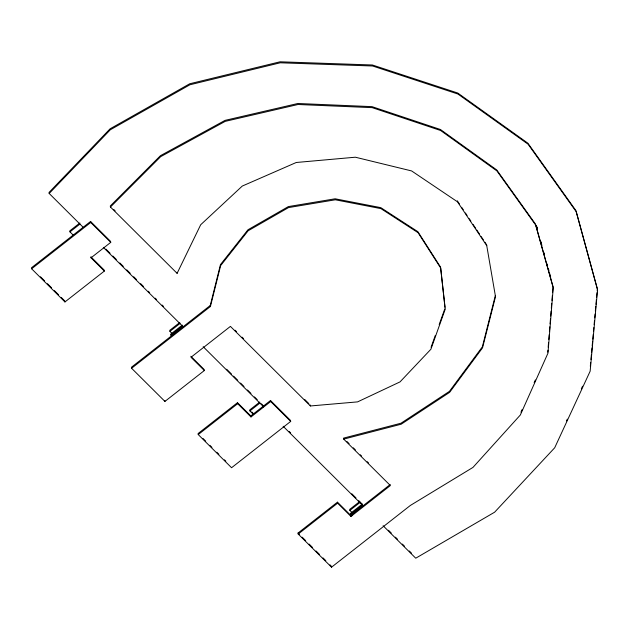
<?xml version="1.0" encoding="UTF-8"?>
<svg xmlns="http://www.w3.org/2000/svg" width="629" height="629" viewBox="0 0 629 629"><rect width="100%" height="100%" fill="white"/><g stroke="black" fill="none" stroke-linecap="round" stroke-linejoin="round"><path stroke-width="0.94" d="M547.78 352.169L547.938 350.219M548.173 347.294L548.567 342.412M548.803 339.487L549.196 334.604M549.431 331.68L549.825 326.805M550.061 323.872L550.461 318.997M550.697 316.072L551.09 311.19M551.326 308.265L551.719 303.382M551.955 300.458L552.348 295.575M552.584 292.65L553.056 286.8L535.483 224.066L496.721 169.924L440.449 129.503L371.998 106.639L297.855 103.494L225.056 120.367L160.489 155.654L110.279 206.021L110.46 207.02L177.103 273.34L200.698 224.742L242.283 186.058L296.259 162.486L355.361 157.211L411.625 170.939L457.487 201.815L486.76 245.687M590.332 366.306L590.678 362.43M590.946 359.529L591.386 354.685M591.559 352.751L591.999 347.908M592.18 345.974L592.62 341.13M592.793 339.196L593.233 334.353M593.501 331.444L593.847 327.575M594.114 324.666L594.468 320.798M594.727 317.889L595.081 314.02M595.349 311.111L595.789 306.276M595.962 304.334L596.402 299.498M596.575 297.556L597.015 292.721M597.196 290.779L597.369 288.845L575.983 210.66L527.896 143.208L457.763 93.029L372.392 64.984L280.054 61.799L189.714 83.775L110.122 128.788L49.007 192.474L49.188 193.473L83.201 227.321M190.831 356.266L204.158 369.53L204.339 370.536L164.924 401.42L131.595 368.264L210.424 306.496L210.251 305.49L220.457 264.605L247.968 229.766L288.373 206.587L335.147 198.788L380.773 207.633L417.892 231.692L440.536 267.097L444.955 307.196M210.424 306.496L220.63 265.611L248.148 230.772L288.546 207.586L335.328 199.794L380.946 208.631L418.073 232.699L440.717 268.103L445.238 309.154L430.904 349.237L400.028 381.897L357.579 401.884L310.396 405.964L230.418 326.388L191.004 357.272L204.339 370.536M495.322 295.646L482.357 346.838L449.436 391.356L400.988 423.215L343.544 438.122L343.717 439.121L390.373 485.541L350.958 516.425L337.624 503.161L337.451 502.162L298.036 533.038L298.209 534.045L331.538 567.201L410.367 505.441L472.969 467.41L520.332 414.998L547.961 353.176L553.237 287.799L535.664 225.072L496.902 170.931L440.63 130.51L372.179 107.645L298.036 104.5L225.229 121.366L160.67 156.66L110.46 207.02M431.054 347.318L435.284 335.477M439.191 324.548L444.734 309.059M520.954 412.199L522.156 409.51M534.163 382.636L535.365 379.947M566.477 420.943L567.303 419.158M581.322 388.879L582.556 386.206M49.188 193.473L110.303 129.794L189.895 84.781L280.235 62.798L372.572 65.99L457.943 94.035L528.077 144.214L576.164 211.666L597.55 289.851L590.159 371.181L554.699 447.769L494.622 512.195L415.738 558.206L383.108 525.734M79.836 223.004L69.788 230.874L69.968 231.881L73.42 235.309M69.968 231.881L80.017 224.003M91.04 257.804L110.743 242.362L110.562 241.355L90.576 221.463L31.45 267.789L31.631 268.787L64.952 301.944L104.367 271.06L104.186 270.061L90.859 256.797L91.04 257.804L104.367 271.06M31.631 268.787L90.749 222.462L90.576 221.463M179.808 322.473L169.759 330.343L169.94 331.349L172.008 333.409M169.94 331.349L179.988 323.479M182.3 325.099L170.475 334.361L170.656 335.367L182.481 326.105L103.337 247.354M210.251 305.49L131.422 367.257L131.595 368.264M250.806 415.95L237.479 402.686L198.064 433.57L198.245 434.576L231.566 467.732L290.692 421.406L290.512 420.4L270.517 400.508L250.806 415.95L250.987 416.956L270.698 401.514L270.517 400.508M198.245 434.576L237.66 403.692L237.479 402.686M259.785 402.049L249.737 409.919L249.917 410.926L253.361 414.354M249.917 410.926L259.958 403.055M298.209 534.045L337.624 503.161M359.749 501.525L349.7 509.396L349.881 510.402L351.949 512.454M349.881 510.402L359.93 502.524M358.766 500.684L362.241 504.144L350.424 513.413L350.597 514.42L351.981 515.788M350.597 514.42L362.422 505.15L362.241 504.144M350.958 516.425L350.778 515.418L390.192 484.534M343.717 439.121L401.168 424.221L449.617 392.362L482.537 347.837L495.503 296.652L486.579 244.681M113.747 209.473L115.138 210.857M235.112 330.225L236.504 331.609M242.063 337.144L243.454 338.528M304.656 399.423L308.823 403.574M347.019 441.582L349.111 443.657M353.286 447.817L355.377 449.9M360.252 454.743L361.644 456.135M367.218 461.678L368.61 463.062M90.749 222.462L110.743 242.362M270.698 401.514L290.692 421.406M105.931 249.115L110.099 253.259M112.874 256.019L116.349 259.478M119.817 262.93L123.292 266.382M126.759 269.841L130.234 273.293M133.702 276.744L136.477 279.504M140.644 283.655L143.42 286.415M148.287 291.251L149.671 292.634M155.221 298.162L156.613 299.538M162.164 305.065L163.556 306.449M226.637 369.215L231.503 374.058M233.587 376.134L237.762 380.286M240.545 383.053L244.021 386.513M247.496 389.972L250.971 393.432M254.454 396.891L257.23 399.659M261.405 403.81L263.496 405.886M289.222 431.486L290.614 432.878M351.815 493.765L355.983 497.916M388.486 530.255L391.262 533.022M395.429 537.166L397.512 539.242M402.371 544.077L404.455 546.145M409.314 550.98L411.397 553.056M203.167 346.689L263.669 406.892M283.144 426.265L362.422 505.15M251.804 411.979L253.18 413.355M337.451 502.162L350.778 515.418M237.66 403.692L250.987 416.956M40.476 276.768L44.643 280.911M47.419 283.671L51.586 287.815M54.361 290.582L58.528 294.726M61.304 297.486L64.771 300.945L64.952 301.944M202.923 438.405L205.699 441.173M209.866 445.316L211.949 447.384M216.808 452.22L218.892 454.295M224.443 459.823L225.835 461.199M298.036 533.038L299.42 534.422M302.203 537.19L305.67 540.641M309.138 544.093L312.613 547.544M316.08 551.004L319.556 554.456M323.023 557.907L325.806 560.675M329.966 564.818L331.357 566.202L331.538 567.201M457.307 200.808L459.477 204.063M461.647 207.311L463.266 209.748M465.436 212.995L467.064 215.433M469.234 218.688L470.862 221.125M473.024 224.372L475.736 228.437M476.821 230.057L479.534 234.122M481.154 236.559L483.324 239.806M484.951 242.244L486.036 243.871M536.686 226.534L537.473 229.341M536.34 225.669L537.386 229.412M540.798 241.583L541.852 245.326M543.943 252.819L544.47 254.69M547.096 264.054L547.623 265.925M548.409 268.732L548.928 270.604M536.254 225.732L537.308 229.483M540.72 241.654L541.766 245.396M543.865 252.889L544.392 254.761M547.01 264.125L547.537 265.996M549.636 273.481L550.682 277.232M310.215 404.958L310.396 405.964M176.922 272.333L177.103 273.34M164.743 400.414L164.924 401.42"/></g></svg>
